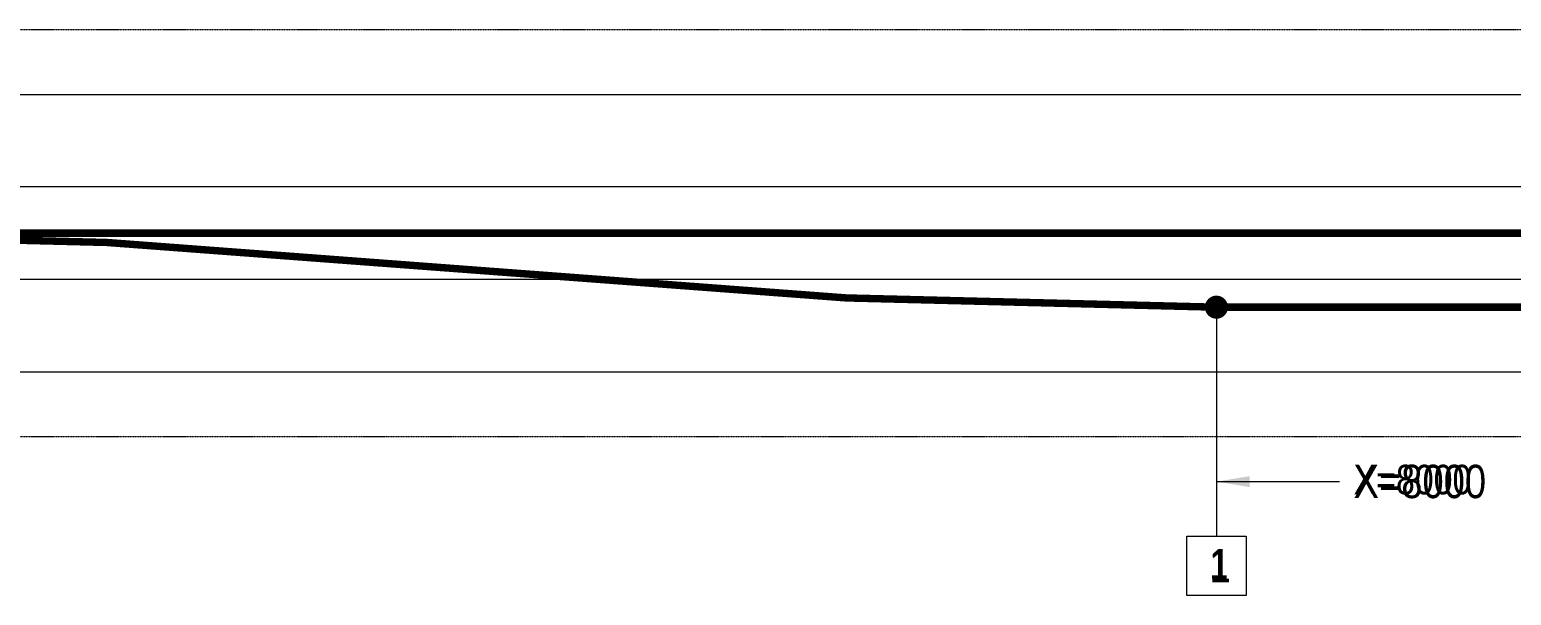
# Model space of a CAD drawing. Header units: millimetres. Extents: x -899 to 143471, y -7850 to 22336.
# Drawn here: x 45999 to 50004, y -6155 to -4625 of the extents above; entities that cross this region are included whole.
import ezdxf

# ---------------------------------------------------------------- set-up
doc = ezdxf.new("R2010")
doc.units = ezdxf.units.MM
doc.linetypes.add('CENTER2', pattern=[28.575, 19.05, -3.175, 3.175, -3.175])
doc.linetypes.add('DASHED2', pattern=[0.375, 0.25, -0.125])
for name, color, linetype, lineweight in [('Bar_Dot', 3, 'Continuous', 15), ('Bar_Dot @ 40', 3, 'Continuous', 15), ('Bar_Dot @ 45', 3, 'Continuous', 15), ('Cable', 1, 'Continuous', 35), ('Center Line', 3, 'CENTER2', 9), ('Concrete inside', 124, 'Continuous', 13), ('Concrete Out', 4, 'Continuous', 20), ('PSC Legend', 7, 'Continuous', 5), ('Re-bar', 1, 'Continuous', 30)]:
    doc.layers.add(name, color=color, linetype=linetype, lineweight=lineweight)
doc.styles.add('SWIS_R_N', font='swissc.ttf', dxfattribs={"height": 2})
doc.dimstyles.new('Closed_Arrow', dxfattribs={"dimtxt": 2, "dimasz": 2, "dimexe": 1.25, "dimexo": 0.75, "dimgap": 0.75, "dimtad": 2, "dimdec": 0, "dimzin": 0, "dimdsep": 46, "dimtxsty": 'SWIS_R_N', "dimblk": 'DOT', "dimcen": 0.5, "dimadec": 0, "dimazin": 0, "dimtfac": 1, "dimtdec": 0, "dimtofl": 0, "dimtmove": 0, "dimatfit": 3, "dimfxl": 1.25, "dimfxlon": 1, "dimtolj": 1, "dimtzin": 0, "dimarcsym": 0})

# ---------------------------------------------------------------- blocks, each defined once
blk = doc.blocks.new('*U1021')
at = {"layer": 'Bar_Dot @ 40', "insert": (49188.4, -6029.7), "char_height": 80, "attachment_point": 1, "style": 'SWIS_R_N'}
blk.add_mtext_dynamic_manual_height_columns('1', width=107.793, gutter_width=400, heights=[0], dxfattribs=at)
at = {"layer": 'Bar_Dot @ 45', "insert": (49188.4, -6029.7), "char_height": 90, "attachment_point": 1, "style": 'SWIS_R_N'}
blk.add_mtext_dynamic_manual_height_columns('1', width=121.268, gutter_width=450, heights=[0], dxfattribs=at)
blk = doc.blocks.new('_Dot')
at = {"color": 0, "linetype": 'ByBlock', "lineweight": -2}
blk.add_line((-0.5, 0), (-1, 0), dxfattribs=at)
at = {"color": 0, "linetype": 'ByBlock', "const_width": 0.5}
blk.add_lwpolyline([(-0.25, 0, 1), (0.25, 0, 1)], format="xyb", close=True, dxfattribs=at)
blk = doc.blocks.new('*U1023')
at = {"layer": 'Bar_Dot @ 40', "insert": (49577.7, -5801.9), "char_height": 80, "attachment_point": 1, "style": 'SWIS_R_N'}
blk.add_mtext_dynamic_manual_height_columns('X=8000', width=107.793, gutter_width=400, heights=[0], dxfattribs=at)
at = {"layer": 'Bar_Dot @ 45', "insert": (49577.7, -5801.9), "char_height": 90, "attachment_point": 1, "style": 'SWIS_R_N'}
blk.add_mtext_dynamic_manual_height_columns('X=8000', width=121.268, gutter_width=450, heights=[0], dxfattribs=at)
blk = doc.blocks.new('*U1022')
at = {"layer": 'Bar_Dot @ 40'}
blk.add_leader([(49207, -5847.4), (49539.9, -5847.4)], dimstyle='Closed_Arrow', override={"dimscale": 40, "dimgap": 0.75, "dimtad": 0}, dxfattribs=at)
at = {"layer": 'Bar_Dot @ 45'}
blk.add_leader([(49207, -5847.4), (49539.9, -5847.4)], dimstyle='Closed_Arrow', override={"dimscale": 45, "dimgap": 0.75, "dimtad": 0}, dxfattribs=at)

msp = doc.modelspace()

# ---------------------------------------------------------------- linework, layer by layer
at = {"layer": 'Cable', "const_width": 20}
for points in [[(57207, -4975.7), (56207, -4975.7), (55207, -4975.7), (54207, -4975.7), (53207, -5000.7), (52207, -5075.7), (51207, -5150.7), (50207, -5175.7), (49207, -5175.7), (48207, -5175.7), (47207, -5175.7), (46207, -5175.7), (45207, -5175.7), (44207, -5175.7), (43357, -5175.7), (42357, -5175.7)], [(57207, -5175.7), (42357, -5175.2)], [(57207, -5375.7), (56207, -5375.7), (55207, -5375.7), (54207, -5375.7), (53207, -5375.7), (52207, -5375.7), (51207, -5375.7), (50207, -5375.7), (49207, -5375.7), (48207, -5350.7), (47207, -5275.7), (46207, -5200.7), (45207, -5175.7), (44207, -5175.7), (43357, -5175.7), (42357, -5175.7)]]:
    msp.add_lwpolyline(points, dxfattribs=at)
at = {"layer": 'Center Line', "ltscale": 0.4}
msp.add_line((42207, -5175.7), (57207, -5175.7), dxfattribs=at)
at = {"layer": 'Concrete inside', "lineweight": 0, "ltscale": 50}
for p, q in [((57207, -5050.7), (44757, -5050.7)), ((57207, -5300.7), (44757, -5300.7))]:
    msp.add_line(p, q, dxfattribs=at)
at = {"layer": 'Concrete inside', "linetype": 'DASHED2', "ltscale": 3}
for points in [[(42207, -4775.7), (42207, -4625.2), (57207, -4625.2), (57207, -4775.7)], [(42207, -5575.7), (42207, -5725.2), (57207, -5725.2), (57207, -5575.7)]]:
    msp.add_lwpolyline(points, dxfattribs=at)
at = {"layer": 'Concrete Out'}
for p, q in [((42207, -4800.7), (57207, -4800.7)), ((42207, -5550.7), (57207, -5550.7))]:
    msp.add_line(p, q, dxfattribs=at)
at = {"layer": 'PSC Legend'}
msp.add_line((49207, -5375.7), (49207, -5994.9), dxfattribs=at)
msp.add_lwpolyline([(49127, -5994.9), (49287, -5994.9), (49287, -6154.9), (49127, -6154.9)], close=True, dxfattribs=at)
at = {"layer": 'Re-bar', "const_width": 31.2}
msp.add_lwpolyline([(49191.4, -5375.7, 1), (49222.6, -5375.7, 1)], format="xyb", close=True, dxfattribs=at)

# ---------------------------------------------------------------- block references
at = {"layer": 'Bar_Dot'}
for name in ['*U1023', '*U1022', '*U1021']:
    msp.add_blockref(name, (0, 0), dxfattribs=at)

doc.saveas('drawing.dxf')
